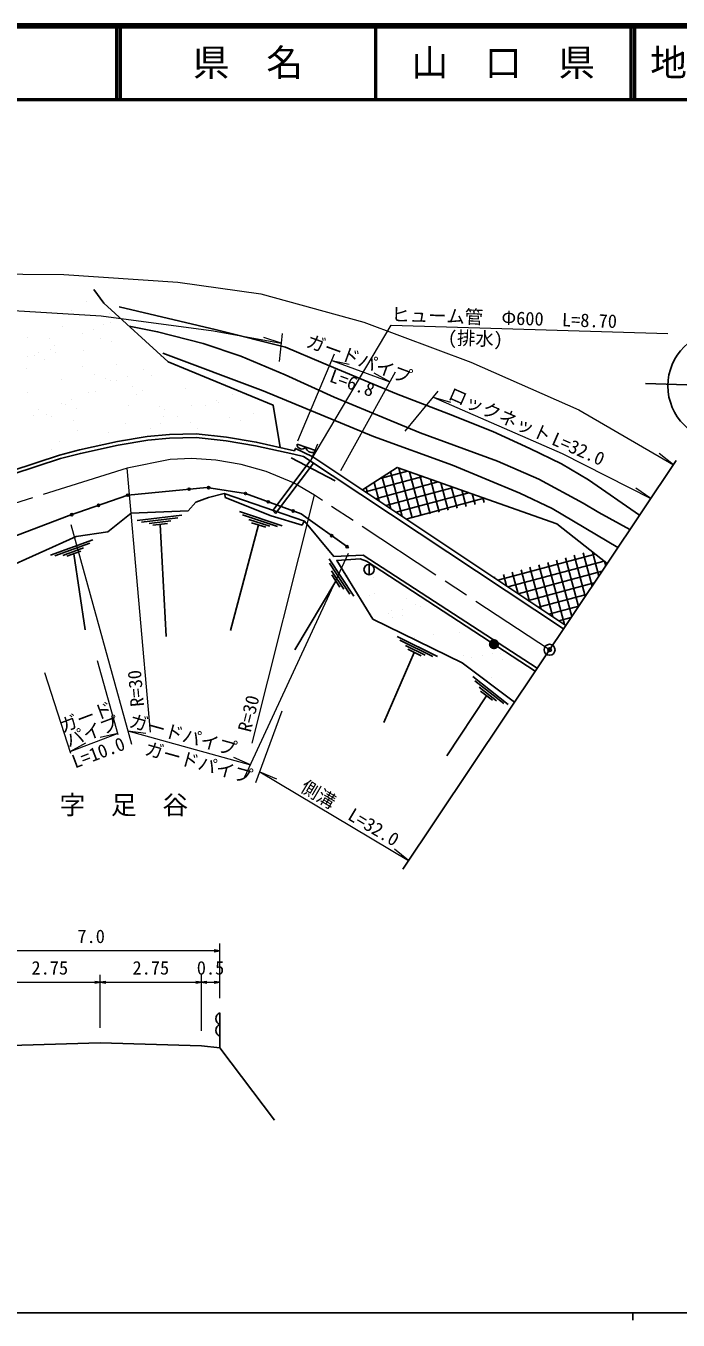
# Model space of a CAD drawing. Units: millimetres at full size, sheet at 1:1000, with parts at other scales. Extents: x 40000 to 680000, y 20000 to 380000.
# Drawn here: x 285402 to 374180, y 204000 to 380000 of the extents above; entities that cross this region are included whole.
import ezdxf
from ezdxf.enums import TextEntityAlignment as Align

# ---------------------------------------------------------------- set-up
doc = ezdxf.new("R2010")
doc.units = ezdxf.units.MM
doc.header["$LTSCALE"] = 1000
doc.header["$PDMODE"] = 32
doc.header["$PDSIZE"] = 500
doc.linetypes.add('CHAIN', pattern=[18.5, 12, -1.5, 3.5, -1.5])
for name, color, linetype, lineweight in [('M-BGD', 7, 'Continuous', 25), ('M-BMK', 2, 'CHAIN', 13), ('M-BMK-OTRS', 5, 'Continuous', 25), ('M-BMK-SRVR', 3, 'Continuous', 25), ('M-STR-HTXT', 7, 'Continuous', 13), ('M-TTL', 2, 'Continuous', 140), ('M-TTL-BAND', 7, 'Continuous', 25), ('M-TTL-LINE', 7, 'Continuous', 50)]:
    doc.layers.add(name, color=color, linetype=linetype, lineweight=lineweight)
for name, color, linetype in [('M-BMK-HTXT', 7, 'Continuous'), ('M-OTRS', 6, 'Continuous'), ('M-TTL-TXT', 7, 'Continuous')]:
    doc.layers.add(name, color=color, linetype=linetype)
doc.styles.add('ＭＳ ゴシック', font='')
doc.styles.get('ＭＳ ゴシック').set_extended_font_data('MS Gothic')

# ---------------------------------------------------------------- blocks, each defined once
blk = doc.blocks.new('open_arrow')
at = {"color": 0, "linetype": 'Continuous', "lineweight": -2}
blk.add_lwpolyline([(7.5, 1.25), (0, 0), (7.5, -1.25)], dxfattribs=at)

msp = doc.modelspace()

# ---------------------------------------------------------------- hatches: boundary and pattern name
at = {"layer": 'M-BGD'}
msp.add_hatch(color=256, dxfattribs=at).paths.add_polyline_path([(349814, 295922, 1), (348414, 295922, 0.41421), (349114, 295222, 0.41421)])

# ---------------------------------------------------------------- linework, layer by layer
for p, q in [((293698, 342456), (293698, 342456)), ((291546, 341339), (291546, 341339)), ((296838, 340822), (296838, 340822)), ((296872, 339691), (296872, 339691)), ((297503, 340475), (297503, 340475)), ((290417, 339173), (290417, 339173)), ((293144, 338147), (293144, 338147)), ((294599, 338750), (294599, 338750)), ((296001, 339422), (296001, 339422)), ((300784, 337934), (300784, 337934)), ((285668, 337579), (285668, 337579)), ((288578, 337471), (288578, 337472)), ((289346, 336574), (289346, 336574)), ((295567, 337549), (295567, 337549)), ((296998, 337098), (296998, 337098)), ((285618, 335030), (285618, 335030)), ((286547, 335115), (286547, 335115)), ((287073, 335633), (287074, 335633)), ((287978, 334664), (287978, 334664)), ((288808, 335944), (288808, 335944)), ((289474, 335598), (289474, 335598)), ((293225, 335805), (293225, 335805)), ((303722, 334978), (303721, 334978)), ((285474, 333425), (285474, 333425)), ((293066, 333728), (293066, 333728)), ((297679, 333888), (297679, 333888)), ((301460, 333256), (301460, 333256)), ((290257, 331937), (290257, 331937)), ((294702, 332544), (294702, 332544)), ((296206, 332093), (296206, 332093)), ((296872, 331747), (296872, 331747)), ((297732, 331712), (297732, 331712)), ((299187, 332315), (299187, 332315)), ((299852, 330920), (299852, 330920)), ((302463, 332399), (302463, 332399)), ((285682, 330110), (285682, 330110)), ((291662, 329198), (291662, 329198)), ((293934, 330139), (293935, 330139)), ((294903, 330270), (294903, 330270)), ((300464, 329877), (300464, 329877)), ((301283, 330469), (301283, 330469)), ((307109, 330732), (307109, 330732)), ((313573, 329938), (313573, 329938)), ((287152, 327891), (287152, 327891)), ((290206, 328595), (290206, 328595)), ((290832, 328486), (290832, 328486)), ((292263, 328035), (292263, 328035)), ((299358, 328353), (299358, 328353)), ((303604, 328242), (303604, 328242)), ((304270, 327896), (304270, 327896)), ((308007, 328349), (308006, 328349)), ((309845, 328394), (309845, 328394)), ((311300, 328997), (311300, 328997)), ((311564, 328816), (311564, 328816)), ((286409, 327022), (286409, 327022)), ((288177, 327216), (288177, 327216)), ((288842, 326869), (288842, 326869)), ((291936, 326402), (291936, 326402)), ((298987, 325915), (298987, 325915)), ((303775, 325880), (303775, 325880)), ((304141, 326865), (304142, 326865)), ((306048, 326821), (306048, 326821)), ((307862, 326025), (307862, 326026)), ((313157, 326725), (313157, 326725)), ((314587, 326274), (314587, 326274)), ((316347, 327327), (316347, 327327)), ((292435, 324999), (292435, 324999)), ((296582, 324735), (296582, 324735)), ((302320, 325277), (302320, 325277)), ((308788, 325198), (308788, 325198)), ((311002, 324391), (311002, 324391)), ((288831, 322356), (288831, 322356)), ((289967, 323480), (289967, 323480)), ((295575, 323365), (295575, 323365)), ((298523, 323704), (298523, 323704)), ((318161, 323503), (318161, 323503)), ((322310, 323110), (324978, 322215)), ((319009, 314106), (324105, 320836)), ((319378, 313710), (324549, 320542)), ((321494, 321248), (327511, 318111)), ((339445, 318715), (331626, 316620)), ((337357, 319449), (333604, 318444)), ((333907, 318641), (335062, 314331)), ((335009, 319360), (336638, 313281)), ((336167, 319868), (337978, 313107)), ((337595, 319365), (339203, 313365)), ((339024, 318863), (340428, 313624)), ((331704, 317205), (331912, 316429)), ((332805, 317923), (333487, 315380)), ((341533, 317980), (333011, 315697)), ((343621, 317245), (334397, 314774)), ((340453, 318360), (341653, 313882)), ((341882, 317857), (342878, 314140)), ((343311, 317354), (344103, 314399)), ((344739, 316852), (345327, 314657)), ((345708, 316511), (335782, 313851)), ((347796, 315776), (337303, 312964)), ((346168, 316349), (346552, 314916)), ((347597, 315846), (347777, 315174)), ((300550, 312759), (306612, 313459)), ((314479, 313952), (320267, 312022)), ((314897, 313496), (319659, 311909)), ((319009, 314106), (319378, 313710)), ((301122, 312523), (306108, 313099)), ((302171, 312319), (305131, 312684)), ((302683, 312084), (304688, 312331)), ((304479, 296981), (303678, 312206)), ((313274, 297780), (317079, 312128)), ((315761, 312868), (318598, 311946)), ((316125, 312438), (318047, 311814)), ((288755, 308045), (294500, 310099)), ((289366, 307945), (294092, 309635)), ((290433, 307983), (293234, 309009)), ((290985, 307870), (292882, 308565)), ((293461, 297859), (291927, 308215)), ((362900, 308176), (349636, 304622)), ((360050, 308009), (361546, 302426)), ((361257, 308335), (362470, 303807)), ((362511, 308483), (363394, 305187)), ((326680, 307543), (330030, 302444)), ((326726, 306926), (329482, 302731)), ((328317, 307317), (328317, 307317)), ((332118, 306769), (332118, 305369)), ((364123, 307210), (351021, 303699)), ((354016, 306378), (355541, 300688)), ((355223, 306704), (357116, 299639)), ((356430, 307031), (358692, 298589)), ((357636, 307357), (359697, 299665)), ((358843, 307683), (360622, 301045)), ((364152, 307187), (364318, 306568)), ((322013, 295169), (327592, 304501)), ((327015, 305898), (328672, 303417)), ((327035, 305335), (328157, 303655)), ((328849, 305664), (328849, 305664)), ((329164, 305219), (329164, 305219)), ((332659, 305004), (332659, 305004)), ((349189, 305074), (349240, 304886)), ((350396, 305400), (350815, 303836)), ((351603, 305726), (352390, 302787)), ((363829, 305837), (352406, 302776)), ((352810, 306052), (353966, 301738)), ((332905, 302851), (332905, 302851)), ((362773, 304260), (353792, 301853)), ((332150, 302483), (332150, 302483)), ((337213, 302103), (337213, 302103)), ((338478, 301297), (338478, 301297)), ((339159, 300977), (339159, 300977)), ((361718, 302683), (355177, 300931)), ((360662, 301106), (356562, 300008)), ((334760, 300091), (334760, 300091)), ((335159, 300450), (335159, 300450)), ((335313, 299584), (335313, 299584)), ((336712, 299847), (336712, 299847)), ((336720, 300656), (336720, 300656)), ((359607, 299529), (357948, 299085)), ((344424, 297509), (344424, 297509)), ((335957, 296978), (341415, 294249)), ((336307, 296467), (340796, 294223)), ((337074, 295723), (339752, 294410)), ((338299, 296848), (338299, 296848)), ((340947, 297171), (340947, 297171)), ((334116, 285261), (338274, 294804)), ((337373, 295246), (339187, 294357)), ((345004, 294358), (345004, 294358)), ((346000, 294110), (346001, 294110)), ((347562, 294316), (347562, 294316)), ((348979, 294607), (348979, 294607)), ((350001, 294637), (350001, 294637)), ((350244, 293801), (350244, 293801)), ((346260, 291508), (351057, 287738)), ((346500, 290938), (350446, 287836)), ((348811, 291354), (348811, 291354)), ((342695, 280738), (348092, 288914)), ((347101, 290055), (349460, 288230)), ((347298, 289527), (348896, 288291)), ((311787, 241036), (311787, 245780))]:
    msp.add_line(p, q, dxfattribs=at)
for points in [[(294633, 344159), (296030, 342307), (304791, 334336), (319048, 328435), (319995, 322671)], [(368935, 313464), (361980, 318289), (358304, 320451), (353978, 322546), (348946, 324834), (342946, 327238), (335867, 329945), (325864, 334156), (320762, 336303), (311371, 338656), (298092, 341784)], [(299476, 339171), (303327, 338407), (309527, 336800), (314677, 335101), (320690, 332563), (327358, 329507), (334558, 326527), (339070, 324660), (349617, 320826), (355219, 318342), (361253, 315093), (363369, 313818), (367616, 311495)], [(365984, 309056), (357055, 314375), (352644, 316470), (343485, 320265), (332709, 324141), (317693, 330365), (304026, 335496)], [(183105, 276838), (190755, 281474), (201940, 287169), (211796, 291987), (224344, 297322), (230534, 300242), (235716, 302823), (242639, 305972), (245402, 307093), (249741, 308612), (256057, 310618), (264471, 313260), (270194, 315161), (289963, 321628), (292712, 322357), (297893, 323481), (301917, 324157), (304930, 324455), (308596, 324505), (312711, 324068), (316751, 323403), (321964, 322227)], [(183353, 276402), (190999, 281036), (202164, 286720), (212004, 291530), (224549, 296865), (230752, 299791), (235932, 302370), (242837, 305511), (245579, 306623), (249900, 308136), (256208, 310139), (264626, 312783), (270351, 314684), (290106, 321147), (292830, 321869), (297987, 322989), (301983, 323659), (304958, 323953), (308573, 324003), (312644, 323571), (316655, 322910), (321853, 321737)], [(358889, 298457), (324482, 321379), (322094, 322547), (321964, 322227)], [(321853, 321737), (323188, 321443), (358587, 298006)], [(331220, 316890), (335921, 319954), (357678, 312299), (364532, 306887)], [(329347, 309019), (322854, 313640), (315299, 316417), (310013, 317231), (299259, 316188), (291313, 313414), (283293, 310362), (265032, 304856), (253775, 301354), (242976, 297629)], [(355008, 292659), (331290, 308036), (327324, 307826), (323342, 312630), (312406, 316390), (310258, 315855), (308556, 315219), (307509, 314072), (299727, 313735), (296548, 311186), (292252, 310571), (282192, 306022), (277169, 298688), (267331, 295335), (254581, 295448), (244940, 297432), (242976, 297629), (240136, 296539), (235414, 294339), (228113, 290599), (219235, 285589), (210301, 280358), (200946, 276783), (171231, 257942)], [(312468, 316368), (312541, 315875), (318792, 313374), (323008, 312105), (323291, 312647)], [(351901, 288018), (344786, 293386), (332627, 299343), (327712, 307318), (330888, 307541), (331780, 307198), (354742, 292261)], [(276787, 241036), (281787, 241284), (295537, 241728), (309287, 241320), (311787, 241036), (319257, 231176)]]:
    msp.add_lwpolyline(points, dxfattribs=at)
for centre, radius in [((307621, 316999), 150), ((310274, 317191), 150), ((299259, 316188), 150), ((315299, 316417), 150), ((318403, 315276), 150), ((291644, 313530), 150), ((295286, 314801), 150), ((321788, 314032), 150), ((327022, 310674), 150), ((329116, 309184), 150), ((332118, 306069), 700)]:
    msp.add_circle(centre, radius, dxfattribs=at)
for centre, radius, start, end in [((322973, 323122), 663, 181.0539, 321.8651), ((324369, 322859), 886, 189.49681, 313.4222), ((312145, 244984), 873, 114.23056, 245.76944), ((312145, 243391), 873, 114.23056, 245.76944)]:
    msp.add_arc(centre, radius, start, end, dxfattribs=at)
at = {"layer": 'M-BMK'}
msp.add_lwpolyline([(356678, 295153), (324682, 316183), (321831, 317868), (318111, 319409), (314724, 320348), (311281, 320940), (307988, 321186), (305027, 321023), (299185, 319874), (265616, 309277), (252049, 304905), (241123, 300884), (235295, 298290), (212045, 287387), (205450, 284372), (199211, 281111), (190294, 276074), (175307, 267307)], dxfattribs=at)
at = {"layer": 'M-BMK-OTRS'}
msp.add_line((373903, 320888), (336720, 265338), dxfattribs=at)
at = {"layer": 'M-BMK-SRVR'}
msp.add_line((369747, 331387), (390736, 330692), dxfattribs=at)
for centre, radius in [((380284, 331038), 7500), ((356678, 295153), 750)]:
    msp.add_circle(centre, radius, dxfattribs=at)
at = {"layer": 'M-OTRS'}
msp.add_point((356678, 295153), dxfattribs=at)
at = {"layer": 'M-STR-HTXT'}
for p, q in [((320271, 338170), (319862, 334366)), ((320131, 336870), (317798, 337634)), ((327379, 335342), (322358, 323520)), ((327025, 334508), (334956, 331604)), ((327025, 334508), (329425, 333993)), ((328280, 319517), (335712, 332972)), ((334956, 331604), (332791, 332761)), ((337012, 324869), (341515, 330307)), ((340849, 329503), (343214, 328843)), ((324205, 320912), (325152, 323177)), ((373530, 320330), (371598, 321844)), ((302359, 283958), (299185, 319874)), ((370443, 315718), (368431, 317124)), ((316221, 282454), (324682, 316183)), ((299805, 282297), (291555, 312135)), ((315215, 277884), (329299, 308313)), ((297949, 283597), (295158, 293640)), ((287943, 292068), (291497, 281083)), ((316719, 277087), (320303, 286847)), ((291414, 281340), (297895, 283790)), ((297901, 283770), (295506, 283230)), ((299291, 284156), (315978, 279533)), ((299291, 284156), (301725, 283836)), ((291414, 281340), (293567, 282519)), ((315978, 279533), (313726, 280511)), ((317264, 278571), (337503, 266508)), ((317264, 278571), (319527, 277620)), ((337503, 266508), (335590, 268046)), ((311787, 247780), (311787, 255225)), ((311787, 254225), (276787, 254225)), ((281787, 249942), (295537, 249942)), ((295537, 243728), (295537, 250942)), ((295537, 249942), (309287, 249942)), ((309287, 243320), (309287, 250942)), ((309287, 249942), (311787, 249942))]:
    msp.add_line(p, q, dxfattribs=at)
for points in [[(179558, 317462), (193014, 322123), (208911, 328679), (225206, 336122), (233519, 339528), (239663, 341707), (246295, 343428), (252497, 344489), (260098, 345447), (268830, 346154), (273847, 346315), (290563, 346183), (306069, 345154), (317402, 343558), (331383, 339696), (345983, 334275), (360667, 327783), (373530, 320330)], [(214845, 325881), (224681, 330712), (232823, 334051), (240591, 336547), (245162, 337838), (253535, 339200), (261743, 340402), (271802, 341365), (282206, 341365), (295658, 340582), (310944, 338510), (320131, 336870)], [(324205, 320912), (335126, 339309), (372779, 338152)], [(340849, 329503), (358389, 321842), (370443, 315718)]]:
    msp.add_lwpolyline(points, dxfattribs=at)
at = {"layer": 'M-TTL'}
msp.add_line((680000, 380000), (40000, 380000), dxfattribs=at)
at = {"layer": 'M-TTL-BAND'}
for p, q in [((40000, 205000), (579000, 205000)), ((368000, 205000), (368000, 204000))]:
    msp.add_line(p, q, dxfattribs=at)
at = {"layer": 'M-TTL-LINE'}
for p, q in [((297750, 380000), (297750, 370000)), ((298250, 380000), (298250, 370000)), ((333000, 380000), (333000, 370000)), ((367750, 380000), (367750, 370000)), ((368250, 380000), (368250, 370000)), ((40000, 370000), (680000, 370000))]:
    msp.add_line(p, q, dxfattribs=at)

# ---------------------------------------------------------------- block references
at = {"layer": 'M-STR-HTXT', "xscale": 100, "yscale": 100, "rotation": 180}
for p in [(311787, 254225), (295537, 249942), (309287, 249942), (311787, 249942)]:
    msp.add_blockref('open_arrow', p, dxfattribs=at)
at = {"layer": 'M-STR-HTXT', "xscale": 100, "yscale": 100}
for p in [(295537, 249942), (309287, 249942)]:
    msp.add_blockref('open_arrow', p, dxfattribs=at)

# ---------------------------------------------------------------- texts
at = {"layer": 'M-BMK-HTXT', "style": 'ＭＳ ゴシック'}
msp.add_text('字\u3000足\u3000谷', height=2566, dxfattribs=at).set_placement((289984, 272007), align=Align.BOTTOM_LEFT)
at = {"layer": 'M-STR-HTXT', "style": 'ＭＳ ゴシック'}
for s, rotation, p in [('ヒューム管\u3000Φ600\u3000L=8.70', 358.24, (335098, 339310)), ('(排水)', 358.24, (342798, 336146)), ('ガードパイプ', 339.888, (323226, 335899)), ('L=6.8', 339.888, (326398, 331149)), ('ロックネット', 336.405, (342484, 328789)), ('L=32.0', 336.405, (356592, 322626)), ('R=30', 95.051, (302041, 287553)), ('R=30', 75.918, (316538, 283718)), ('ガード', 20.701, (290562, 283301)), ('パイプ', 20.701, (291404, 281337)), ('ガードパイプ', 344.513, (299180, 284187)), ('L=10.0', 20.701, (292285, 278489)), ('ガードパイプ', 344.513, (301310, 280413)), ('側溝\u3000L=32.0', 329.204, (322343, 275544))]:
    msp.add_text(s, height=1833, rotation=rotation, dxfattribs=at).set_placement(p, align=Align.BOTTOM_LEFT)
for s, p in [('7.0', (294287, 254725)), ('2.75', (288662, 250442)), ('2.75', (302412, 250442)), ('0.5', (310537, 250442))]:
    msp.add_text(s, height=1833, dxfattribs=at).set_placement(p, align=Align.BOTTOM_CENTER)
at = {"layer": 'M-TTL-TXT', "style": 'ＭＳ ゴシック'}
for s, p in [('県\u3000名', (315625, 375000)), ('山\u3000口\u3000県', (350375, 375000))]:
    msp.add_text(s, height=3666, dxfattribs=at).set_placement(p, align=Align.MIDDLE_CENTER)
msp.add_text('地 名', height=3666, dxfattribs=at).set_placement((370380, 375000), align=Align.MIDDLE_LEFT)

doc.saveas('drawing.dxf')
